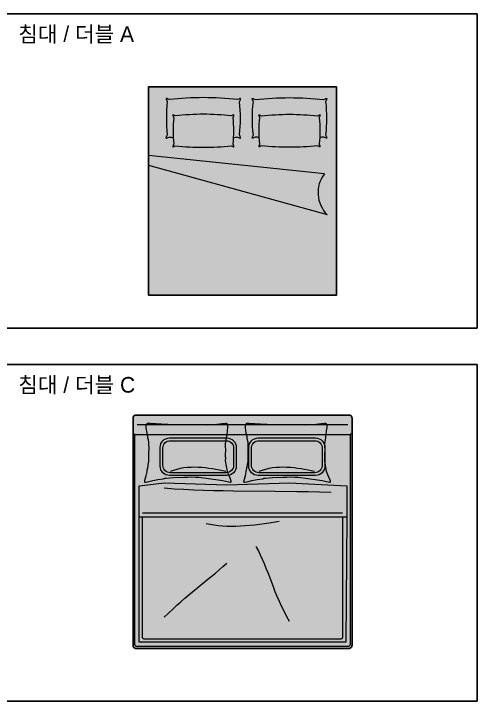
# Model space of a CAD drawing. Header units: millimetres. Extents: x 488786 to 747986, y 25193 to 95000.
# Drawn here: x 569657 to 574100, y 84154 to 90750 of the extents above; entities that cross this region are included whole.
import ezdxf

# ---------------------------------------------------------------- set-up
doc = ezdxf.new("R2010")
doc.units = ezdxf.units.MM
for name, color, linetype in [('10. ETC', 251, 'Continuous'), ('13. TXT2', 43, 'Continuous'), ('25. 255', 255, 'Continuous'), ('6. FUR1', 181, 'Continuous')]:
    doc.layers.add(name, color=color, linetype=linetype)
doc.layers.add('7. FUR2', color=241, linetype='Continuous', lineweight=5)
doc.styles.add('YUHIHA_TEXT', font='Pretendard-Regular.ttf')

# ---------------------------------------------------------------- blocks, each defined once
blk = doc.blocks.new('YUHIHA_Furniture_Bed_Geometry')
at = {"layer": '25. 255'}
blk.add_hatch(color=256, dxfattribs=at).paths.add_polyline_path([(55947.7, 12381.2), (55947.7, 10581.2), (57947.7, 10581.2), (57947.7, 12381.2)], flags=16)
at = {"layer": '6. FUR1', "ltscale": 20}
blk.add_lwpolyline([(55947.7, 12381.2), (55947.7, 10581.2), (57947.7, 10581.2), (57947.7, 12381.2)], close=True, dxfattribs=at)
at = {"layer": '7. FUR2', "ltscale": 20}
for p, q in [((57195.7, 12381.2), (56721.3, 10671.2)), ((57112.8, 10696.2), (57289, 12381.2))]:
    blk.add_line(p, q, dxfattribs=at)
for points in [[(57460.3, 11567.1, 0.004057), (57464.7, 11528.4), (57460.9, 11519.7), (57457.9, 11512.8), (57455.8, 11507.7), (57454.5, 11504), (57453.9, 11501.5), (57454.1, 11500), (57454.9, 11499.3), (57456.4, 11499.2), (57458.4, 11499.5), (57461.1, 11500.2), (57464.2, 11501.1), (57467.9, 11502.4), (57472.1, 11503.9), (57476.7, 11505.7), (57481.8, 11507.8), (57487.3, 11510, 0.057148), (57802.2, 11510), (57807.7, 11507.7), (57812.8, 11505.7), (57817.4, 11503.9), (57821.6, 11502.3), (57825.3, 11501.1), (57828.4, 11500.1), (57831.1, 11499.5), (57833.1, 11499.2), (57834.6, 11499.3), (57835.4, 11500), (57835.6, 11501.4), (57835, 11503.9), (57833.7, 11507.6), (57831.6, 11512.8), (57828.6, 11519.6), (57824.7, 11528.3, 0.054863), (57824.7, 12184.5), (57828.6, 12193.2), (57831.6, 12200), (57833.7, 12205.2), (57835, 12208.9), (57835.6, 12211.4), (57835.4, 12212.8), (57834.6, 12213.5), (57833.1, 12213.6), (57831.1, 12213.3), (57828.4, 12212.7), (57825.3, 12211.7), (57821.6, 12210.5), (57817.4, 12208.9), (57812.8, 12207.1), (57807.7, 12205.1), (57802.2, 12202.7, 0.057148), (57487.3, 12202.7), (57481.8, 12205), (57476.7, 12207.1), (57472.1, 12208.9), (57455.4, 12215, 0.652912), (57452.8, 12212.4), (57457.9, 12199.9), (57460.9, 12193.1), (57464.7, 12184.4, 0.004057), (57460.3, 12145.7, 0.004057)], [(57372.7, 12148.9), (57372.1, 12148.4), (57371.9, 12147.2), (57372.4, 12145.2), (57373.4, 12142.3), (57375.1, 12138.1), (57377.5, 12132.7), (57380.6, 12125.7, 0.053463), (57380.6, 11587), (57377.5, 11580.1), (57375.1, 11574.6), (57373.4, 11570.5), (57372.4, 11567.5), (57371.9, 11565.6), (57372.1, 11564.4), (57372.7, 11563.8), (57373.9, 11563.8), (57375.5, 11564), (57377.6, 11564.5), (57380.2, 11565.3), (57383.1, 11566.3), (57386.5, 11567.5), (57390.2, 11568.9), (57394.2, 11570.6), (57398.6, 11572.4, 0.057148), (57650.6, 11572.4), (57655, 11570.5), (57659, 11568.9), (57662.7, 11567.4), (57666.1, 11566.2), (57669, 11565.2), (57671.5, 11564.4), (57673.6, 11563.9), (57675.3, 11563.7), (57676.5, 11563.8), (57677.1, 11564.3), (57677.2, 11565.5), (57676.8, 11567.5), (57675.7, 11570.5), (57674, 11574.6), (57671.7, 11580), (57668.6, 11587, 0.053454), (57668.6, 12125.8), (57671.7, 12132.7), (57674, 12138.2), (57675.7, 12142.3), (57676.8, 12145.3), (57677.2, 12147.3), (57677.1, 12148.5), (57676.5, 12149), (57675.3, 12149.1), (57673.6, 12148.8), (57671.5, 12148.3), (57669, 12147.6), (57666.1, 12146.6), (57662.7, 12145.3), (57659, 12143.9), (57655, 12142.3), (57650.6, 12140.4, 0.057148), (57398.6, 12140.4), (57394.2, 12142.2), (57390.2, 12143.8), (57386.5, 12145.3), (57383.1, 12146.5), (57380.2, 12147.5), (57377.6, 12148.3), (57375.5, 12148.8)], [(57460.3, 11320.3, -0.004057), (57464.7, 11359.1), (57460.9, 11367.8), (57457.9, 11374.6), (57455.8, 11379.7), (57454.5, 11383.4), (57453.9, 11385.9), (57454.1, 11387.4), (57454.9, 11388.1), (57456.4, 11388.2), (57458.4, 11387.9), (57461.1, 11387.2), (57464.2, 11386.3), (57467.9, 11385), (57472.1, 11383.5), (57476.7, 11381.7), (57481.8, 11379.6), (57487.3, 11377.4, -0.057148), (57802.2, 11377.4), (57807.7, 11379.7), (57812.8, 11381.7), (57817.4, 11383.6), (57821.6, 11385.1), (57825.3, 11386.3), (57828.4, 11387.3), (57831.1, 11387.9), (57833.1, 11388.2), (57834.6, 11388.1), (57835.4, 11387.5), (57835.6, 11386), (57835, 11383.5), (57833.7, 11379.8), (57831.6, 11374.6), (57828.6, 11367.8), (57824.7, 11359.1, -0.054863), (57824.7, 10702.9), (57828.6, 10694.2), (57831.6, 10687.4), (57833.7, 10682.2), (57835, 10678.5), (57835.6, 10676.1), (57835.4, 10674.6), (57834.6, 10673.9), (57833.1, 10673.8), (57831.1, 10674.1), (57828.4, 10674.7), (57825.3, 10675.7), (57821.6, 10676.9), (57817.4, 10678.5), (57812.8, 10680.3), (57807.7, 10682.3), (57802.2, 10684.7, -0.057148), (57487.3, 10684.7), (57481.8, 10682.4), (57476.7, 10680.4), (57472.1, 10678.6), (57455.4, 10672.4, -0.652912), (57452.8, 10675), (57457.9, 10687.5), (57460.9, 10694.3), (57464.7, 10703, -0.004057), (57460.3, 10741.7, -0.004057)], [(57372.7, 10738.5), (57372.1, 10739), (57371.9, 10740.2), (57372.4, 10742.2), (57373.4, 10745.1), (57375.1, 10749.3), (57377.5, 10754.7), (57380.6, 10761.7, -0.053463), (57380.6, 11300.4), (57377.5, 11307.3), (57375.1, 11312.8), (57373.4, 11316.9), (57372.4, 11319.9), (57371.9, 11321.9), (57372.1, 11323), (57372.7, 11323.6), (57373.9, 11323.7), (57375.5, 11323.4), (57377.6, 11322.9), (57380.2, 11322.1), (57383.1, 11321.1), (57386.5, 11319.9), (57390.2, 11318.5), (57394.2, 11316.8), (57398.6, 11315, -0.057148), (57650.6, 11315), (57655, 11316.9), (57659, 11318.5), (57662.7, 11320), (57666.1, 11321.2), (57669, 11322.2), (57671.5, 11323), (57673.6, 11323.5), (57675.3, 11323.7), (57676.5, 11323.6), (57677.1, 11323.1), (57677.2, 11321.9), (57676.8, 11319.9), (57675.7, 11317), (57674, 11312.8), (57671.7, 11307.4), (57668.6, 11300.4, -0.053454), (57668.6, 10761.6), (57671.7, 10754.7), (57674, 10749.2), (57675.7, 10745.1), (57676.8, 10742.1), (57677.2, 10740.1), (57677.1, 10739), (57676.5, 10738.4), (57675.3, 10738.3), (57673.6, 10738.6), (57671.5, 10739.1), (57669, 10739.8), (57666.1, 10740.8), (57662.7, 10742.1), (57659, 10743.5), (57655, 10745.2), (57650.6, 10747, -0.057148), (57398.6, 10747), (57394.2, 10745.2), (57390.2, 10743.6), (57386.5, 10742.1), (57383.1, 10740.9), (57380.2, 10739.9), (57377.6, 10739.1), (57375.5, 10738.6)]]:
    blk.add_lwpolyline(points, format="xyb", dxfattribs=at)
blk.add_arc((56931.4, 10458.8), 298.8, 52.62668, 135.36756, dxfattribs=at)
blk = doc.blocks.new('YUHIHA_Furniture_Bed_Double_A_Plan')
blk.add_blockref('YUHIHA_Furniture_Bed_Geometry', (3702.6, 322.3))
blk = doc.blocks.new('YUHIHA_Furniture_Bed_Double_C_Plan')
at = {"layer": '25. 255'}
blk.add_hatch(color=256, dxfattribs=at).paths.add_polyline_path([(-2015.8, -2236.4), (-2021, -2233.7), (-2025.5, -2229.9), (-2029.3, -2225.4), (-2032, -2220.2), (-2033.8, -2214.6), (-2034.3, -2208.7), (-2034.3, -159.5), (-2034.3, -29.6), (-2033.8, -23.7), (-2032, -18.1), (-2029.3, -12.9), (-2025.5, -8.4), (-2021, -4.7), (-2015.8, -1.9), (-2010.2, -0.2), (-2004.3, 0.4), (34.8, 0.4), (40.7, -0.2), (46.3, -1.9), (51.5, -4.7), (56, -8.4), (59.8, -12.9), (62.5, -18.1), (64.2, -23.7), (64.8, -29.6), (64.8, -159.5), (64.8, -2208.7), (64.2, -2214.6), (62.5, -2220.2), (59.8, -2225.4), (56, -2229.9), (51.5, -2233.7), (46.3, -2236.4), (40.7, -2238.1), (34.8, -2238.7), (-2004.3, -2238.7), (-2010.2, -2238.1)])
at = {"layer": '6. FUR1'}
blk.add_lwpolyline([(-2015.8, -2236.4), (-2021, -2233.7), (-2025.5, -2229.9), (-2029.3, -2225.4), (-2032, -2220.2), (-2033.8, -2214.6), (-2034.3, -2208.7), (-2034.3, -29.6), (-2033.8, -23.7), (-2032, -18.1), (-2029.3, -12.9), (-2025.5, -8.4), (-2021, -4.7), (-2015.8, -1.9), (-2010.2, -0.2), (-2004.3, 0.4), (34.8, 0.4), (40.7, -0.2), (46.3, -1.9), (51.5, -4.7), (56, -8.4), (59.8, -12.9), (62.5, -18.1), (64.2, -23.7), (64.8, -29.6), (64.8, -2208.7), (64.2, -2214.6), (62.5, -2220.2), (59.8, -2225.4), (56, -2229.9), (51.5, -2233.7), (46.3, -2236.4), (40.7, -2238.1), (34.8, -2238.7), (-2004.3, -2238.7), (-2010.2, -2238.1)], close=True, dxfattribs=at)
at = {"layer": '7. FUR2'}
for points in [[(-1994.3, -89.6), (24.8, -89.6)], [(34.8, -189.5), (-2004.3, -189.5), (-2010.2, -188.9), (-2015.8, -187.2), (-2021, -184.5), (-2025.5, -180.7), (-2029.3, -176.2), (-2032, -171), (-2033.8, -165.4), (-2034.3, -160)], [(26.8, -2220.7), (-1996.3, -2220.7), (-2000.2, -2220.3), (-2004, -2219.2), (-2007.5, -2217.3), (-2010.5, -2214.8), (-2013, -2211.8), (-2014.8, -2208.4), (-2016, -2204.6), (-2016.3, -2200.7), (-2016.3, -187)], [(46.8, -187), (46.8, -2200.7), (46.5, -2204.6), (45.3, -2208.4), (43.5, -2211.8), (41, -2214.8), (38, -2217.3), (34.5, -2219.2), (30.7, -2220.3), (26.8, -2220.7)], [(64.8, -160), (64.2, -165.4), (62.5, -171), (59.8, -176.2), (56, -180.7), (51.5, -184.5), (46.3, -187.2), (40.7, -188.9), (34.8, -189.5)], [(-1674.5, -539.4), (-1643.9, -527.4), (-1612.3, -517.6), (-1579.9, -510), (-1546.7, -504.2), (-1512.9, -500.3), (-1478.7, -498.1), (-1444.2, -497.4), (-1409.6, -498.1), (-1374.9, -500.2), (-1340.4, -503.4), (-1306.2, -507.6), (-1272.5, -512.7), (-1239.3, -518.5), (-1206.8, -525), (-1175.2, -532), (-1144.7, -539.4)], [(-824.8, -539.4), (-794.3, -527.4), (-762.7, -517.6), (-730.2, -510), (-697, -504.2), (-663.3, -500.3), (-629.1, -498.1), (-594.6, -497.4), (-559.9, -498.1), (-525.3, -500.2), (-490.8, -503.4), (-456.6, -507.6), (-422.8, -512.7), (-389.6, -518.5), (-357.1, -525), (-325.6, -532), (-295, -539.4)], [(-1734.5, -699.3), (-1640.7, -706.1), (-1546.8, -711.7), (-1452.7, -716.1), (-1358, -719.6), (-1262.8, -722.3), (-1166.9, -724.3), (-1070.1, -725.7), (-671.1, -729.2), (-462.6, -731.6), (-355.5, -733.5), (-246.4, -736), (-135.1, -739.3)], [(-1974.3, -2178), (-1974.3, -978.6)], [(13.9, -979.2), (4.8, -2178.7), (-1973.6, -2178.7), (-1974.3, -2178.7), (-1974.3, -2178)], [(-1944.4, -939.2), (-25.1, -939.2)], [(-45.1, -2148.7), (-1924.4, -2148.7), (-1928.3, -2148.3), (-1932, -2147.2), (-1935.5, -2145.4), (-1938.5, -2142.9), (-1941, -2139.8), (-1942.8, -2136.4), (-1944, -2132.6), (-1944.4, -2128.7), (-1944.4, -979.2)], [(-25.1, -979.2), (-25.1, -2128.7), (-25.5, -2132.6), (-26.7, -2136.4), (-28.5, -2139.8), (-31, -2142.9), (-34, -2145.4), (-37.5, -2147.2), (-41.2, -2148.3), (-45.1, -2148.7)], [(-1334.6, -1039.2), (-1296.5, -1047.6), (-1257.4, -1054.3), (-1217.2, -1059.3), (-1176.1, -1062.8), (-1134.1, -1064.8), (-1091.2, -1065.4), (-1047.7, -1064.7), (-1003.5, -1062.9), (-958.7, -1060.1), (-913.4, -1056.3), (-867.6, -1051.6), (-821.5, -1046.2), (-775.1, -1040.2), (-728.5, -1033.6), (-634.9, -1019.2)], [(-534.9, -1978.8), (-561.9, -1930.3), (-586.8, -1882.3), (-609.9, -1834.7), (-631.3, -1787.6), (-651.4, -1741), (-670.4, -1694.9), (-688.6, -1649.2), (-740.4, -1514.9), (-757.7, -1471.1), (-775.3, -1427.8), (-793.6, -1384.9), (-812.8, -1342.5), (-833.1, -1300.6), (-854.8, -1259.1)], [(-1734.5, -1938.8), (-1693.7, -1898.7), (-1653.7, -1860.7), (-1614.6, -1824.6), (-1576.1, -1790.1), (-1538.2, -1757.1), (-1463.8, -1694.2), (-1318.1, -1575), (-1245.4, -1515), (-1208.8, -1484), (-1172, -1452.1), (-1134.7, -1419)]]:
    blk.add_lwpolyline(points, dxfattribs=at)
for points in [[(-1134.7, -579.4), (-1684.5, -579.4), (-1702, -577.6), (-1718.9, -572.5), (-1734.5, -564.2), (-1748.1, -553), (-1759.3, -539.4), (-1767.6, -523.8), (-1772.7, -506.9), (-1774.4, -489.4), (-1774.4, -309.5), (-1772.7, -291.9), (-1767.6, -275.1), (-1759.3, -259.5), (-1748.1, -245.9), (-1734.5, -234.7), (-1718.9, -226.4), (-1702, -221.2), (-1684.5, -219.5), (-1134.7, -219.5), (-1117.1, -221.2), (-1100.3, -226.4), (-1084.7, -234.7), (-1071.1, -245.9), (-1059.9, -259.5), (-1051.6, -275.1), (-1046.5, -291.9), (-1044.7, -309.5), (-1044.7, -489.4), (-1046.5, -506.9), (-1051.6, -523.8), (-1059.9, -539.4), (-1071.1, -553), (-1084.7, -564.2), (-1100.3, -572.5), (-1117.1, -577.6)], [(-1140.7, -553.4), (-1678.5, -553.4), (-1692.1, -552), (-1705.2, -548), (-1717.3, -541.6), (-1728, -532.9), (-1736.7, -522.3), (-1743.1, -510.2), (-1747.1, -497.1), (-1748.4, -483.4), (-1748.4, -315.5), (-1747.1, -301.8), (-1743.1, -288.7), (-1736.7, -276.6), (-1728, -266), (-1717.3, -257.3), (-1705.2, -250.8), (-1692.1, -246.8), (-1678.5, -245.5), (-1140.7, -245.5), (-1127, -246.8), (-1113.9, -250.8), (-1101.8, -257.3), (-1091.2, -266), (-1082.5, -276.6), (-1076, -288.7), (-1072.1, -301.8), (-1070.7, -315.5), (-1070.7, -483.4), (-1072.1, -497.1), (-1076, -510.2), (-1082.5, -522.3), (-1091.2, -532.9), (-1101.8, -541.6), (-1113.9, -548), (-1127, -552)], [(-285, -579.4), (-834.8, -579.4), (-852.4, -577.6), (-869.2, -572.5), (-884.8, -564.2), (-898.4, -553), (-909.6, -539.4), (-917.9, -523.8), (-923, -506.9), (-924.8, -489.4), (-924.8, -309.5), (-923, -291.9), (-917.9, -275.1), (-909.6, -259.5), (-898.4, -245.9), (-884.8, -234.7), (-869.2, -226.4), (-852.4, -221.2), (-834.8, -219.5), (-285, -219.5), (-267.5, -221.2), (-250.6, -226.4), (-235.1, -234.7), (-221.4, -245.9), (-210.2, -259.5), (-201.9, -275.1), (-196.8, -291.9), (-195.1, -309.5), (-195.1, -489.4), (-196.8, -506.9), (-201.9, -523.8), (-210.2, -539.4), (-221.4, -553), (-235.1, -564.2), (-250.6, -572.5), (-267.5, -577.6)], [(-291, -553.4), (-828.8, -553.4), (-842.5, -552), (-855.6, -548), (-867.7, -541.6), (-878.3, -532.9), (-887, -522.3), (-893.5, -510.2), (-897.4, -497.1), (-898.8, -483.4), (-898.8, -315.5), (-897.4, -301.8), (-893.5, -288.7), (-887, -276.6), (-878.3, -266), (-867.7, -257.3), (-855.6, -250.8), (-842.5, -246.8), (-828.8, -245.5), (-291, -245.5), (-277.4, -246.8), (-264.2, -250.8), (-252.2, -257.3), (-241.6, -266), (-232.8, -276.6), (-226.4, -288.7), (-222.4, -301.8), (-221.1, -315.5), (-221.1, -483.4), (-222.4, -497.1), (-226.4, -510.2), (-232.8, -522.3), (-241.6, -532.9), (-252.2, -541.6), (-264.2, -548), (-277.4, -552)], [(-1974.3, -978.6), (-1974.3, -679.9), (-1974.3, -679.4), (-1973.8, -679.2), (-1734.5, -649.4), (-1133.9, -669.3), (-535.5, -649.4), (14.8, -679.4), (14.8, -979.2), (-1973.7, -979.2), (-1974.3, -979.2)]]:
    blk.add_lwpolyline(points, close=True, dxfattribs=at)
blk = doc.blocks.new('YUHIHA_Accessory_Cushion_A_Plan')
at = {"layer": '25. 255'}
blk.add_hatch(color=256, dxfattribs=at).paths.add_polyline_path([(28300.2, 13930), (28175.4, 13936.2), (28065.8, 13943.2), (28049.4, 13943.4), (28039.6, 13941.7), (28037.7, 13941.3), (28032.3, 13938.2), (28031.7, 13937.7), (28028.2, 13931.9), (28026.5, 13924.5), (28026.5, 13921.7), (28026.5, 13921.5), (28026.8, 13900.3), (28034.2, 13851.7), (28041.5, 13819.7), (28042.3, 13804.7), (28047.1, 13788.8), (28052.3, 13759.4), (28052.4, 13756.5), (28052.6, 13743.4), (28053.2, 13710.2), (28052.4, 13654.9), (28052.2, 13654.1), (28052, 13651.5), (28051.3, 13645.5), (28051.4, 13643.5), (28051.3, 13642), (28052.1, 13584), (28051.5, 13577.1), (28046.1, 13550.8), (28044.5, 13537), (28041, 13516.2), (28035.6, 13496.8), (28034, 13477.9), (28026.2, 13439.7), (28016.7, 13406.2), (28012.8, 13395.5), (28011.9, 13386.9), (28011.9, 13384.9), (28015.7, 13380), (28025.5, 13379.8), (28041.4, 13383.2), (28092.1, 13396.3), (28141.4, 13405.9), (28195.2, 13413.8), (28207.2, 13417.1), (28221, 13419.2), (28291, 13425.6), (28387.1, 13428.4), (28427, 13428.9), (28457.8, 13431.7), (28502.4, 13427.5), (28535.1, 13428.3), (28627.6, 13415.5), (28719.4, 13402.1), (28763.7, 13394.9), (28833.7, 13379.3), (28841.8, 13379.3), (28844.8, 13383.5), (28844.8, 13385), (28844.4, 13391.5), (28841.5, 13399.6), (28832.7, 13420.6), (28819.3, 13451), (28807.5, 13483.7), (28790.6, 13585.1), (28791.6, 13613.2), (28790.7, 13622.4), (28790.7, 13622.6), (28790.6, 13638.1), (28790.6, 13650.9), (28792.2, 13681.4), (28790.7, 13733.6), (28790.2, 13744.9), (28790, 13748.7), (28789.9, 13748.4), (28789.9, 13748.6), (28798.9, 13810.2), (28800.9, 13819.1), (28804.1, 13848.4), (28807.8, 13859.6), (28807.6, 13870.6), (28807.7, 13871.2), (28812.3, 13906.3), (28812.3, 13906.4), (28812.8, 13910), (28812.9, 13918.7), (28813, 13921.2), (28813, 13923.4), (28812.9, 13925.6), (28812.9, 13929.5), (28810.8, 13934.9), (28806.6, 13939.3), (28805.9, 13939.7), (28799.6, 13941.9), (28788.7, 13943.3), (28754.1, 13940.3), (28685, 13931.9), (28608.3, 13927.7), (28489.5, 13931.2)])
at = {"layer": '7. FUR2'}
blk.add_lwpolyline([(28792.2, 13681.4), (28790.7, 13733.6), (28790.2, 13744.9), (28790, 13748.7), (28789.9, 13748.4), (28789.9, 13748.6), (28798.9, 13810.2), (28800.9, 13819.1), (28804.1, 13848.4), (28807.8, 13859.6), (28807.6, 13870.6), (28807.7, 13871.2), (28812.3, 13906.3), (28812.3, 13906.4), (28812.8, 13910), (28812.9, 13918.7), (28813, 13921.2), (28813, 13923.4), (28812.9, 13925.6), (28812.9, 13929.5), (28810.8, 13934.9), (28806.6, 13939.3), (28805.9, 13939.7), (28799.6, 13941.9), (28788.7, 13943.3), (28754.1, 13940.3), (28685, 13931.9), (28608.3, 13927.7), (28489.5, 13931.2), (28300.2, 13930), (28175.4, 13936.2), (28065.8, 13943.2), (28049.4, 13943.4), (28039.6, 13941.7), (28037.7, 13941.3), (28032.3, 13938.2), (28031.7, 13937.7), (28028.2, 13931.9), (28026.5, 13924.5), (28026.5, 13921.7), (28026.5, 13921.5), (28026.8, 13900.3), (28034.2, 13851.7), (28041.5, 13819.7), (28042.3, 13804.7), (28047.1, 13788.8), (28052.3, 13759.4), (28052.4, 13756.5), (28052.6, 13743.4), (28053.2, 13710.2), (28052.4, 13654.9), (28052.2, 13654.1), (28052, 13651.5), (28051.3, 13645.5), (28051.4, 13643.5), (28051.3, 13642), (28052.1, 13584), (28051.5, 13577.1), (28046.1, 13550.8), (28044.5, 13537), (28041, 13516.2), (28035.6, 13496.8), (28034, 13477.9), (28026.2, 13439.7), (28016.7, 13406.2), (28012.8, 13395.5), (28011.9, 13386.9), (28011.9, 13384.9), (28015.7, 13380), (28025.5, 13379.8), (28041.4, 13383.2), (28092.1, 13396.3), (28141.4, 13405.9), (28195.2, 13413.8), (28207.2, 13417.1), (28221, 13419.2), (28291, 13425.6), (28387.1, 13428.4), (28427, 13428.9), (28457.8, 13431.7), (28502.4, 13427.5), (28535.1, 13428.3), (28627.6, 13415.5), (28719.4, 13402.1), (28763.7, 13394.9), (28833.7, 13379.3), (28841.8, 13379.3), (28844.8, 13383.5), (28844.8, 13385), (28844.4, 13391.5), (28841.5, 13399.6), (28832.7, 13420.6), (28819.3, 13451), (28807.5, 13483.7), (28790.6, 13585.1), (28791.6, 13613.2), (28790.7, 13622.4), (28790.7, 13622.6), (28790.6, 13638.1), (28790.6, 13650.9)], close=True, dxfattribs=at)

msp = doc.modelspace()

# ---------------------------------------------------------------- linework, layer by layer
at = {"layer": '10. ETC'}
for p, q in [((565100, 90750), (574100, 90750)), ((574100, 90750), (574100, 87735)), ((565100, 87735), (574100, 87735)), ((565100, 87385), (574100, 87385)), ((574100, 87385), (574100, 84154.3)), ((565100, 84154.3), (574100, 84154.3))]:
    msp.add_line(p, q, dxfattribs=at)

# ---------------------------------------------------------------- block references
at = {"rotation": 90}
msp.add_blockref('YUHIHA_Furniture_Bed_Double_A_Plan', (583653.5, 28399.7), dxfattribs=at)
for p in [(542897.2, 72875.8), (543848.4, 72875.8)]:
    msp.add_blockref('YUHIHA_Accessory_Cushion_A_Plan', p)
at = {"layer": '7. FUR2'}
msp.add_blockref('YUHIHA_Furniture_Bed_Double_C_Plan', (572834.7, 86899.6), dxfattribs=at)

# ---------------------------------------------------------------- texts
at = {"layer": '13. TXT2', "color": 7, "char_height": 150, "width": 4300, "attachment_point": 1, "style": 'YUHIHA_TEXT'}
for s, insert in [('침대 / 더블 A', (569700, 90630)), ('침대 / 더블 C', (569700, 87265))]:
    msp.add_mtext(s, dxfattribs=dict(at, insert=insert))

doc.saveas('drawing.dxf')
